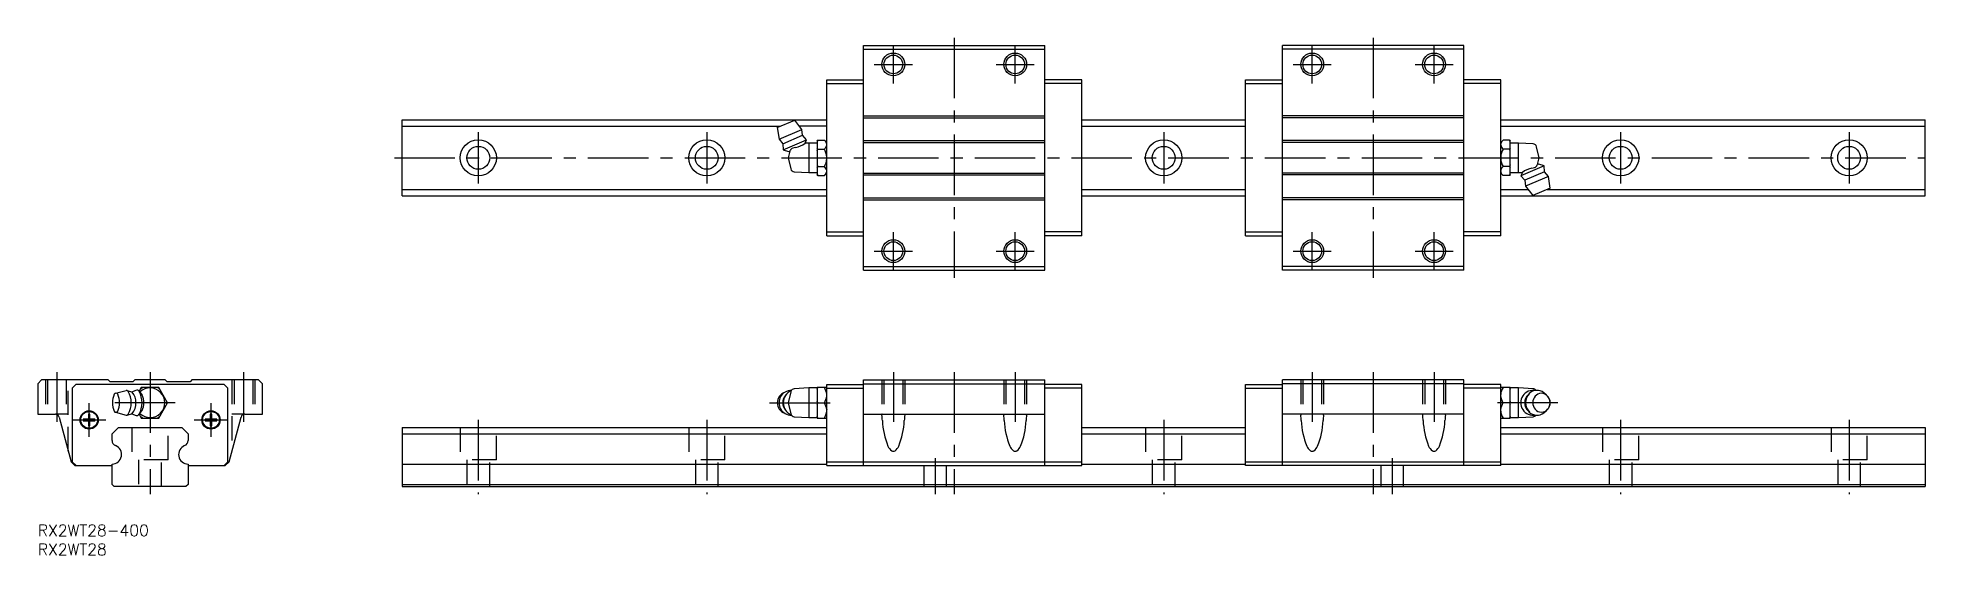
# Model space of a CAD drawing. Extents: x 0 to 496, y -8 to 128.
import ezdxf

# ---------------------------------------------------------------- set-up
doc = ezdxf.new("R2010")
doc.units = 0
doc.header["$LTSCALE"] = 0.5
doc.linetypes.add('CENTER', pattern=[50.8, 31.75, -6.35, 6.35, -6.35])
doc.linetypes.add('DASHED', pattern=[19.05, 12.7, -6.35])
for name, color, linetype in [('MSM_CENTER', 1, 'CENTER'), ('MSM_CONTINUOUS', 7, 'CONTINUOUS'), ('MSM_DASHED', 4, 'DASHED'), ('MSM_NARROW', 5, 'CONTINUOUS'), ('MSM_PART_NUMBER', 7, 'CONTINUOUS')]:
    doc.layers.add(name, color=color, linetype=linetype)
doc.styles.get("Standard").update_dxf_attribs({"font": 'txt.shx', "height": 2, "bigfont": 'bigfont.shx'})

# ---------------------------------------------------------------- blocks, each defined once
blk = doc.blocks.new('*U52')
at = {"layer": 'MSM_PART_NUMBER'}
blk.add_text('RX2WT28-400', height=3, dxfattribs=at).set_placement((0, -3))
blk = doc.blocks.new('*U53')
at = {"layer": 'MSM_PART_NUMBER'}
blk.add_text('RX2WT28', height=3, dxfattribs=at).set_placement((0, -8))

msp = doc.modelspace()

# ---------------------------------------------------------------- linework, layer by layer
at = {"layer": 'MSM_CENTER'}
for p, q in [((224.7, 115.78), (224.7, 125.78)), ((240.7, 127.78), (240.7, 64.78)), ((256.7, 115.78), (256.7, 125.78)), ((334.7, 115.78), (334.7, 125.78)), ((350.7, 127.78), (350.7, 64.78)), ((366.7, 115.78), (366.7, 125.78)), ((219.7, 120.78), (229.7, 120.78)), ((251.7, 120.78), (261.7, 120.78)), ((329.7, 120.78), (339.7, 120.78)), ((361.7, 120.78), (371.7, 120.78)), ((115.7, 103.03), (115.7, 89.53)), ((175.7, 103.03), (175.7, 89.53)), ((295.7, 103.03), (295.7, 89.53)), ((415.7, 103.03), (415.7, 89.53)), ((475.7, 103.03), (475.7, 89.53)), ((93.7, 96.28), (495.7, 96.28)), ((224.7, 66.78), (224.7, 76.78)), ((256.7, 66.78), (256.7, 76.78)), ((334.7, 66.78), (334.7, 76.78)), ((366.7, 66.78), (366.7, 76.78)), ((219.7, 71.78), (229.7, 71.78)), ((251.7, 71.78), (261.7, 71.78)), ((329.7, 71.78), (339.7, 71.78)), ((361.7, 71.78), (371.7, 71.78)), ((5, 40), (5, 27)), ((29.5, 40), (29.5, 8)), ((54, 40), (54, 27)), ((224.7, 40), (224.7, 27)), ((240.7, 40), (240.7, 8)), ((256.7, 40), (256.7, 27)), ((334.7, 40), (334.7, 27)), ((350.7, 40), (350.7, 8)), ((366.7, 40), (366.7, 27)), ((13.5, 23.1), (13.5, 31.9)), ((36.11, 32), (17.6, 32)), ((45.5, 23.1), (45.5, 31.9)), ((192.2, 32), (209.2, 32)), ((399.2, 32), (382.2, 32)), ((9.1, 27.5), (17.9, 27.5)), ((41.1, 27.5), (49.9, 27.5)), ((115.7, 27.5), (115.7, 8)), ((175.7, 27.5), (175.7, 8)), ((295.7, 27.5), (295.7, 8)), ((415.7, 27.5), (415.7, 8)), ((475.7, 27.5), (475.7, 8)), ((235.7, 17.5), (235.7, 8)), ((355.7, 17.5), (355.7, 8))]:
    msp.add_line(p, q, dxfattribs=at)
at = {"layer": 'MSM_CONTINUOUS'}
for p, q in [((216.9, 125.78), (264.5, 125.78)), ((216.9, 66.78), (216.9, 125.78)), ((216.9, 124.78), (264.5, 124.78)), ((264.5, 66.78), (264.5, 125.78)), ((374.5, 125.78), (326.9, 125.78)), ((326.9, 66.78), (326.9, 125.78)), ((374.5, 124.78), (326.9, 124.78)), ((374.5, 66.78), (374.5, 125.78)), ((207.2, 116.73), (216.9, 116.73)), ((207.2, 75.83), (207.2, 116.73)), ((207.2, 115.74), (216.9, 115.74)), ((274.2, 116.73), (264.5, 116.73)), ((274.2, 115.74), (264.5, 115.74)), ((274.2, 75.83), (274.2, 116.73)), ((317.2, 75.83), (317.2, 116.73)), ((317.2, 116.73), (326.9, 116.73)), ((317.2, 115.74), (326.9, 115.74)), ((384.2, 116.73), (374.5, 116.73)), ((384.2, 115.74), (374.5, 115.74)), ((384.2, 75.83), (384.2, 116.73)), ((95.7, 106.28), (207.2, 106.28)), ((95.7, 86.28), (95.7, 106.28)), ((95.7, 104.59), (195.03, 104.59)), ((194.2, 104.24), (198.8, 106.2)), ((194.2, 104.24), (194.67, 101.18)), ((200.68, 103.73), (198.8, 106.2)), ((207.2, 104.59), (200.02, 104.59)), ((216.9, 107.28), (264.5, 107.28)), ((216.9, 106.78), (264.5, 106.78)), ((274.2, 106.28), (317.2, 106.28)), ((274.2, 104.59), (317.2, 104.59)), ((374.5, 107.28), (326.9, 107.28)), ((374.5, 106.78), (326.9, 106.78)), ((384.2, 106.28), (495.7, 106.28)), ((384.2, 104.59), (495.7, 104.59)), ((495.7, 86.28), (495.7, 106.28)), ((194.67, 101.18), (200.68, 103.73)), ((194.67, 101.18), (195.65, 99.97)), ((195.65, 99.97), (200.87, 102.18)), ((195.65, 99.97), (195.77, 98.39)), ((195.77, 98.39), (201.92, 101)), ((200.87, 102.18), (200.68, 103.73)), ((201.92, 101), (200.87, 102.18)), ((201.51, 100.09), (201.92, 101)), ((202.5, 100.15), (201.51, 100.09)), ((204.7, 100.15), (202.5, 100.15)), ((202.5, 100.15), (202.5, 92.4)), ((204.91, 100.89), (204.7, 100.68)), ((204.7, 100.66), (204.91, 100.89)), ((204.7, 100.68), (204.7, 91.88)), ((204.91, 100.89), (206.59, 100.89)), ((207.2, 100.28), (206.59, 100.89)), ((216.9, 100.78), (264.5, 100.78)), ((216.9, 100.28), (264.5, 100.28)), ((374.5, 100.78), (326.9, 100.78)), ((374.5, 100.28), (326.9, 100.28)), ((384.81, 100.89), (384.2, 100.28)), ((386.49, 100.89), (384.81, 100.89)), ((386.7, 100.68), (386.49, 100.89)), ((386.49, 100.89), (386.7, 100.66)), ((386.7, 91.88), (386.7, 100.68)), ((388.9, 100.15), (386.7, 100.15)), ((388.9, 92.4), (388.9, 100.15)), ((392.71, 99.95), (388.9, 100.15)), ((394.3, 96.28), (393.63, 99.18)), ((195.77, 98.39), (197.17, 97.9)), ((197.51, 98.04), (197.1, 96.28)), ((197.1, 96.28), (197.77, 93.37)), ((197.17, 97.9), (197.63, 98.09)), ((204.91, 98.58), (204.7, 98.81)), ((204.7, 98.12), (204.91, 98.58)), ((204.91, 98.58), (206.59, 98.58)), ((386.49, 98.58), (384.81, 98.58)), ((386.7, 98.81), (386.49, 98.58)), ((386.7, 94.43), (386.49, 93.97)), ((394.24, 94.65), (393.77, 94.46)), ((393.89, 94.51), (394.3, 96.28)), ((395.63, 94.16), (394.24, 94.65)), ((198.69, 92.6), (202.5, 92.4)), ((202.5, 92.4), (204.7, 92.4)), ((204.7, 93.74), (204.91, 93.97)), ((204.91, 91.66), (204.7, 91.89)), ((204.7, 91.88), (204.91, 91.66)), ((204.91, 93.97), (206.59, 93.97)), ((204.91, 91.66), (206.59, 91.66)), ((206.59, 91.66), (207.2, 92.28)), ((216.9, 92.28), (264.5, 92.28)), ((216.9, 91.78), (264.5, 91.78)), ((374.5, 92.28), (326.9, 92.28)), ((374.5, 91.78), (326.9, 91.78)), ((384.2, 92.28), (384.81, 91.66)), ((386.49, 93.97), (384.81, 93.97)), ((386.49, 91.66), (384.81, 91.66)), ((386.49, 93.97), (386.7, 93.74)), ((386.7, 91.89), (386.49, 91.66)), ((386.49, 91.66), (386.7, 91.88)), ((386.7, 92.4), (388.9, 92.4)), ((388.9, 92.4), (389.89, 92.46)), ((395.63, 94.16), (389.48, 91.55)), ((389.89, 92.46), (389.48, 91.55)), ((389.48, 91.55), (390.53, 90.37)), ((395.75, 92.58), (390.53, 90.37)), ((390.53, 90.37), (390.73, 88.82)), ((396.73, 91.37), (390.73, 88.82)), ((395.75, 92.58), (395.63, 94.16)), ((396.73, 91.37), (395.75, 92.58)), ((397.2, 88.31), (396.73, 91.37)), ((95.7, 87.96), (207.2, 87.96)), ((95.7, 86.28), (207.2, 86.28)), ((216.9, 85.78), (264.5, 85.78)), ((216.9, 85.28), (264.5, 85.28)), ((274.2, 87.96), (317.2, 87.96)), ((274.2, 86.28), (317.2, 86.28)), ((374.5, 85.78), (326.9, 85.78)), ((374.5, 85.28), (326.9, 85.28)), ((384.2, 87.96), (391.38, 87.96)), ((384.2, 87.96), (391.38, 87.96)), ((384.2, 86.28), (495.7, 86.28)), ((390.73, 88.82), (392.6, 86.35)), ((397.2, 88.31), (392.6, 86.35)), ((396.38, 87.96), (495.7, 87.96)), ((207.2, 76.82), (216.9, 76.82)), ((207.2, 75.83), (216.9, 75.83)), ((274.2, 76.82), (264.5, 76.82)), ((274.2, 75.83), (264.5, 75.83)), ((317.2, 76.82), (326.9, 76.82)), ((317.2, 75.83), (326.9, 75.83)), ((384.2, 76.82), (374.5, 76.82)), ((384.2, 75.83), (374.5, 75.83)), ((216.9, 67.78), (264.5, 67.78)), ((216.9, 66.78), (264.5, 66.78)), ((374.5, 67.78), (326.9, 67.78)), ((374.5, 66.78), (326.9, 66.78)), ((1, 38), (0, 37)), ((0, 37), (0, 29)), ((18.5, 38), (1, 38)), ((10.04, 36.8), (9.05, 35.81)), ((9.05, 35.81), (9.05, 16.5)), ((48.96, 36.8), (10.04, 36.8)), ((19, 37.5), (18.5, 38)), ((25, 37.5), (19, 37.5)), ((20.42, 34.48), (23.18, 35.24)), ((23.48, 35.24), (24.84, 34.82)), ((24.7, 34.86), (25.89, 35.3)), ((25.5, 38), (25, 37.5)), ((33.5, 38), (25.5, 38)), ((26.56, 35.11), (27.41, 34.01)), ((27.19, 35.99), (26.63, 35.02)), ((31.81, 35.99), (27.19, 35.99)), ((34.11, 32), (31.81, 35.99)), ((34, 37.5), (33.5, 38)), ((40, 37.5), (34, 37.5)), ((40.5, 38), (40, 37.5)), ((58, 38), (40.5, 38)), ((49.95, 35.81), (48.96, 36.8)), ((49.95, 16.5), (49.95, 35.81)), ((59, 37), (58, 38)), ((59, 29), (59, 37)), ((197.77, 34.9), (197.1, 32)), ((202.5, 35.88), (198.69, 35.68)), ((204.7, 35.88), (202.5, 35.88)), ((202.5, 35.88), (202.5, 28.13)), ((204.7, 35.99), (204.7, 28)), ((207.2, 35.99), (204.7, 35.99)), ((204.7, 35.59), (204.91, 35.99)), ((207.2, 36.8), (216.9, 36.8)), ((207.2, 15.5), (207.2, 36.8)), ((207.2, 35.81), (216.9, 35.81)), ((216.9, 38), (264.5, 38)), ((216.9, 15.5), (216.9, 38)), ((216.9, 37), (264.5, 37)), ((264.5, 15.5), (264.5, 38)), ((274.2, 36.8), (264.5, 36.8)), ((274.2, 35.81), (264.5, 35.81)), ((274.2, 15.5), (274.2, 36.8)), ((317.2, 15.5), (317.2, 36.8)), ((317.2, 36.8), (326.9, 36.8)), ((317.2, 35.81), (326.9, 35.81)), ((326.9, 15.5), (326.9, 38)), ((374.5, 38), (326.9, 38)), ((374.5, 37), (326.9, 37)), ((374.5, 15.5), (374.5, 38)), ((384.2, 36.8), (374.5, 36.8)), ((384.2, 35.81), (374.5, 35.81)), ((384.2, 15.5), (384.2, 36.8)), ((386.7, 35.99), (384.2, 35.99)), ((386.49, 35.99), (386.7, 35.59)), ((386.7, 28), (386.7, 35.99)), ((388.9, 35.88), (386.7, 35.88)), ((388.9, 28.13), (388.9, 35.88)), ((392.71, 35.68), (388.9, 35.88)), ((26.56, 28.89), (27.41, 29.99)), ((31.81, 28), (34.11, 32)), ((197.1, 32), (197.77, 29.1)), ((204.91, 32), (204.7, 32.4)), ((204.7, 31.6), (204.91, 32)), ((204.91, 32), (206.59, 32)), ((207.2, 30.2), (207.2, 30.18)), ((386.49, 32), (384.81, 32)), ((386.7, 32.4), (386.49, 32)), ((386.49, 32), (386.7, 31.6)), ((391.72, 34.43), (391.4, 34.11)), ((391.4, 29.89), (391.72, 29.57)), ((396.27, 34.01), (395.52, 34.62)), ((395.52, 29.38), (396.27, 29.99)), ((0, 29), (4.63, 29)), ((5.6, 28.26), (8.75, 16.5)), ((13.3, 27.7), (11.97, 27.7)), ((11.97, 27.3), (13.3, 27.3)), ((13.3, 29.03), (13.3, 27.7)), ((13.3, 27.3), (13.3, 25.97)), ((13.7, 27.7), (13.7, 29.03)), ((15.03, 27.7), (13.7, 27.7)), ((13.7, 25.97), (13.7, 27.3)), ((13.7, 27.3), (15.03, 27.3)), ((19.5, 23.82), (21.18, 25.5)), ((20.42, 29.52), (23.18, 28.76)), ((21.18, 25.5), (37.82, 25.5)), ((23.48, 28.76), (24.84, 29.18)), ((24.7, 29.14), (25.89, 28.7)), ((26.63, 28.98), (27.19, 28)), ((27.19, 28), (31.81, 28)), ((37.82, 25.5), (39.5, 23.82)), ((45.3, 27.7), (43.97, 27.7)), ((43.97, 27.3), (45.3, 27.3)), ((45.3, 29.03), (45.3, 27.7)), ((45.3, 27.3), (45.3, 25.97)), ((45.7, 27.7), (45.7, 29.03)), ((47.03, 27.7), (45.7, 27.7)), ((45.7, 27.3), (47.03, 27.3)), ((45.7, 25.97), (45.7, 27.3)), ((50.25, 16.5), (53.4, 28.26)), ((54.37, 29), (59, 29)), ((95.7, 25.5), (95.7, 10)), ((95.7, 25.5), (207.2, 25.5)), ((198.69, 28.32), (202.5, 28.13)), ((202.5, 28.13), (204.7, 28.13)), ((204.91, 28), (204.7, 28.41)), ((204.7, 28), (207.2, 28)), ((216.9, 29), (264.5, 29)), ((274.2, 25.5), (317.2, 25.5)), ((374.5, 29), (326.9, 29)), ((384.2, 28), (386.7, 28)), ((384.2, 25.5), (495.7, 25.5)), ((386.7, 28.41), (386.49, 28)), ((386.7, 28.13), (388.9, 28.13)), ((388.9, 28.13), (392.71, 28.32)), ((495.7, 25.5), (495.7, 10)), ((19.5, 22.14), (19.5, 23.82)), ((39.5, 23.82), (39.5, 22.14)), ((95.7, 23.82), (207.2, 23.82)), ((274.2, 23.82), (317.2, 23.82)), ((384.2, 23.82), (495.7, 23.82)), ((8.75, 16.5), (9.75, 15.5)), ((9.05, 16.5), (10.05, 15.5)), ((9.75, 15.5), (19.5, 15.5)), ((19.5, 10.6), (19.5, 15.93)), ((39.5, 15.93), (39.5, 10.6)), ((39.5, 15.5), (49.25, 15.5)), ((48.95, 15.5), (49.95, 16.5)), ((49.25, 15.5), (50.25, 16.5)), ((95.7, 15.93), (207.2, 15.93)), ((207.2, 16.5), (274.2, 16.5)), ((207.2, 15.5), (274.2, 15.5)), ((274.2, 15.93), (317.2, 15.93)), ((317.2, 16.5), (384.2, 16.5)), ((384.2, 15.5), (317.2, 15.5)), ((384.2, 15.93), (495.7, 15.93)), ((20.1, 10), (19.5, 10.6)), ((38.9, 10), (20.1, 10)), ((39.5, 10.6), (38.9, 10)), ((95.7, 10.6), (495.7, 10.6)), ((95.7, 10), (495.7, 10))]:
    msp.add_line(p, q, dxfattribs=at)
for centre, radius in [((224.7, 120.78), 2.46), ((256.7, 120.78), 2.46), ((334.7, 120.78), 2.46), ((366.7, 120.78), 2.46), ((115.7, 96.28), 4.75), ((115.7, 96.28), 3), ((175.7, 96.28), 4.75), ((175.7, 96.28), 3), ((295.7, 96.28), 4.75), ((295.7, 96.28), 3), ((415.7, 96.28), 4.75), ((415.7, 96.28), 3), ((475.7, 96.28), 4.75), ((475.7, 96.28), 3), ((224.7, 71.78), 2.46), ((256.7, 71.78), 2.46), ((334.7, 71.78), 2.46), ((366.7, 71.78), 2.46), ((13.5, 27.5), 2.4), ((45.5, 27.5), 2.4), ((13.5, 27.5), 2.2), ((45.5, 27.5), 2.2)]:
    msp.add_circle(centre, radius, dxfattribs=at)
for centre, radius, start, end in [((197.36, 105.94), 7.17, 283.3701, 305.3794), ((204.76, 98.98), 2.65, 29.7819, 46.2075), ((204.85, 100.41), 2.52, 313.5104, 332.3629), ((205.99, 99.7), 1.22, 6.5411, 29.2403), ((206.08, 99.75), 1.13, 333.1506, 354.166), ((385.32, 99.72), 1.13, 153.1506, 174.166), ((385.95, 99.95), 1.77, 190.096, 230.304), ((386.55, 99.06), 2.52, 133.5104, 152.3629), ((392.66, 98.95), 1, 13, 87), ((198.57, 97.88), 0.956, 105.3988, 166.8653), ((199.39, 95.79), 3.2, 96.679, 109.6393), ((211.74, 97.39), 7.64, 202.8152, 206.6361), ((201.78, 96.04), 5.44, 4.5825, 27.8682), ((202.27, 96.37), 4.94, 330.9471, 356.6022), ((389.13, 96.18), 4.94, 150.9471, 176.6022), ((389.62, 96.51), 5.44, 184.5825, 207.8682), ((379.66, 95.16), 7.64, 22.8152, 26.6361), ((392.84, 94.67), 0.956, 285.3988, 346.8653), ((198.75, 93.6), 1, 193, 267), ((205.46, 92.6), 1.77, 10.096, 50.304), ((204.85, 93.49), 2.52, 313.5104, 332.3629), ((206.08, 92.83), 1.13, 333.1506, 354.166), ((385.32, 92.8), 1.13, 153.1506, 174.166), ((385.41, 92.85), 1.22, 186.5411, 209.2403), ((386.55, 92.14), 2.52, 133.5104, 152.3629), ((386.64, 93.57), 2.65, 209.7819, 226.2075), ((394.05, 86.61), 7.17, 103.3701, 125.3794), ((392.02, 96.76), 3.2, 276.679, 289.6393), ((23.32, 34.73), 0.525, 29.5122, 105.3259), ((18.49, 32), 6.08, 330.505, 29.495), ((21.16, 32), 4.63, 322.579, 37.421), ((26.1, 34.75), 0.589, 27.8192, 110.3634), ((20.97, 32), 6.41, 331.842, 28.158), ((29.5, 32), 3.88, 226.0602, 133.9398), ((29.5, 32), 4.4, 114.7758, 125.2242), ((29.5, 32), 4.4, 54.7758, 65.2242), ((197.08, 32), 2.87, 108.8608, 251.1392), ((197.92, 32), 3.25, 89.9527, 270.0473), ((199.21, 32), 3.44, 112.8703, 247.1297), ((198.75, 34.68), 1, 93, 167), ((203.03, 33.79), 4.19, 5.281, 31.8664), ((388.37, 33.79), 4.19, 148.1336, 174.719), ((392.76, 32), 3.28, 79.9989, 279.9811), ((393.72, 32.44), 2.82, 50.5115, 135.1711), ((392.66, 34.68), 1, 34.8776, 87), ((24.69, 32), 5.1, 154.2008, 205.7992), ((20.55, 34.01), 0.495, 25.5518, 154.4482), ((20.55, 29.99), 0.495, 205.5521, 334.4479), ((16.41, 32), 5.1, 334.2008, 25.7992), ((23.35, 32), 4.53, 333.67, 26.33), ((29.5, 32), 4.4, 354.7758, 5.2242), ((198.68, 32), 3.03, 137.3434, 222.6566), ((203.15, 34.17), 4.06, 327.7209, 354.9534), ((203.15, 29.83), 4.06, 5.0466, 32.2791), ((203.03, 30.21), 4.19, 328.1336, 354.719), ((388.24, 34.17), 4.06, 184.8562, 212.2911), ((388.24, 29.83), 4.06, 147.7089, 175.1438), ((388.37, 30.21), 4.19, 185.281, 211.8664), ((393.53, 32), 3, 135.3097, 224.6903), ((394.18, 32), 3.45, 135.3097, 224.6903), ((395.11, 32), 2.51, 94.7406, 265.2594), ((394.69, 32), 2.51, 274.7406, 85.2594), ((394.57, 32), 2.63, 310.355, 49.645), ((4.63, 28), 1, 15, 90), ((13.5, 27.5), 1.54, 172.5379, 187.4621), ((13.5, 27.5), 1.54, 82.5379, 97.4621), ((13.5, 27.5), 1.54, 262.5379, 277.4621), ((13.5, 27.5), 1.54, 352.5379, 7.4621), ((23.32, 29.27), 0.525, 254.6741, 330.4878), ((26.1, 29.25), 0.589, 249.6365, 332.1807), ((29.5, 32), 4.4, 234.7758, 245.2242), ((29.5, 32), 4.4, 294.7758, 305.2242), ((45.5, 27.5), 1.54, 172.5379, 187.4621), ((45.5, 27.5), 1.54, 82.5379, 97.4621), ((45.5, 27.5), 1.54, 262.5379, 277.4621), ((45.5, 27.5), 1.54, 352.5379, 7.4621), ((54.37, 28), 1, 90, 165), ((198.75, 29.32), 1, 193, 267), ((221.74, 28.97), 0.0374, 113.0915, 193.9387), ((222.84, 28.93), 1.14, 178.5691, 188.9987), ((197.97, 26.23), 23.88, 2.6023, 6.0632), ((242.01, 28.21), 20.2, 182.5375, 201.9526), ((207.39, 28.21), 20.2, 338.0474, 357.4625), ((251.43, 26.23), 23.88, 173.9368, 177.3977), ((227.66, 28.97), 0.0374, 346.0613, 66.9085), ((226.56, 28.93), 1.14, 351.0013, 1.4309), ((253.74, 28.97), 0.0374, 113.0915, 193.9387), ((254.84, 28.93), 1.14, 178.5691, 188.9987), ((229.97, 26.23), 23.88, 2.6023, 6.0632), ((274.01, 28.21), 20.2, 182.5375, 201.9526), ((239.39, 28.21), 20.2, 338.0474, 357.4625), ((283.43, 26.23), 23.88, 173.9368, 177.3977), ((259.66, 28.97), 0.0374, 346.0613, 66.9085), ((258.56, 28.93), 1.14, 351.0013, 1.4309), ((331.74, 28.97), 0.0374, 113.0915, 193.9387), ((332.84, 28.93), 1.14, 178.5691, 188.9987), ((307.97, 26.23), 23.88, 2.6023, 6.0632), ((352.01, 28.21), 20.2, 182.5375, 201.9526), ((317.39, 28.21), 20.2, 338.0474, 357.4625), ((361.43, 26.23), 23.88, 173.9368, 177.3977), ((337.66, 28.97), 0.0374, 346.0613, 66.9085), ((336.56, 28.93), 1.14, 351.0013, 1.4309), ((363.74, 28.97), 0.0374, 113.0915, 193.9387), ((364.84, 28.93), 1.14, 178.5691, 188.9987), ((339.97, 26.23), 23.88, 2.6023, 6.0632), ((384.01, 28.21), 20.2, 182.5375, 201.9526), ((349.39, 28.21), 20.2, 338.0474, 357.4625), ((393.43, 26.23), 23.88, 173.9368, 177.3977), ((369.66, 28.97), 0.0374, 346.0613, 66.9085), ((368.56, 28.93), 1.14, 351.0013, 1.4309), ((393.72, 31.56), 2.82, 224.8289, 309.4885), ((392.66, 29.32), 1, 273, 325.1224), ((21, 22.14), 1.5, 180, 247.9757), ((19.5, 18.43), 2.5, 270, 67.9757), ((39.5, 18.43), 2.5, 112.0243, 270), ((38, 22.14), 1.5, 292.0243, 0), ((225.85, 21.7), 2.78, 202.1955, 235.2021), ((223.56, 21.7), 2.78, 304.7979, 337.8045), ((257.85, 21.7), 2.78, 202.1955, 235.2021), ((255.56, 21.7), 2.78, 304.7979, 337.8045), ((335.85, 21.7), 2.78, 202.1955, 235.2021), ((333.56, 21.7), 2.78, 304.7979, 337.8045), ((367.85, 21.7), 2.78, 202.1955, 235.2021), ((365.56, 21.7), 2.78, 304.7979, 337.8045), ((224.7, 20.16), 0.862, 239.0824, 300.9176), ((256.7, 20.16), 0.862, 239.0824, 300.9176), ((334.7, 20.16), 0.862, 239.0824, 300.9176), ((366.7, 20.16), 0.862, 239.0824, 300.9176)]:
    msp.add_arc(centre, radius, start, end, dxfattribs=at)
at = {"layer": 'MSM_DASHED'}
for p, q in [((2, 38), (2, 29)), ((2.54, 38), (2.54, 29)), ((7.46, 38), (7.46, 29)), ((8, 19.3), (8, 38)), ((51, 38), (51, 19.3)), ((51.54, 38), (51.54, 29)), ((56.46, 38), (56.46, 29)), ((57, 38), (57, 29)), ((221.7, 38), (221.7, 29)), ((222.24, 38), (222.24, 29)), ((227.16, 38), (227.16, 29)), ((227.7, 38), (227.7, 29)), ((253.7, 38), (253.7, 29)), ((254.24, 38), (254.24, 29)), ((259.16, 38), (259.16, 29)), ((259.7, 38), (259.7, 29)), ((331.7, 38), (331.7, 29)), ((332.24, 38), (332.24, 29)), ((337.16, 38), (337.16, 29)), ((337.7, 38), (337.7, 29)), ((363.7, 38), (363.7, 29)), ((364.24, 38), (364.24, 29)), ((369.16, 38), (369.16, 29)), ((369.7, 38), (369.7, 29)), ((8, 29), (4.63, 29)), ((24.75, 25.5), (24.75, 17)), ((34.25, 17), (34.25, 25.5)), ((54.37, 29), (51, 29)), ((110.95, 25.5), (110.95, 17)), ((120.45, 17), (120.45, 25.5)), ((170.95, 25.5), (170.95, 17)), ((180.45, 17), (180.45, 25.5)), ((290.95, 25.5), (290.95, 17)), ((300.45, 17), (300.45, 25.5)), ((410.95, 25.5), (410.95, 17)), ((420.45, 17), (420.45, 25.5)), ((470.95, 25.5), (470.95, 17)), ((480.45, 17), (480.45, 25.5)), ((34.25, 17), (24.75, 17)), ((26.5, 17), (26.5, 10)), ((32.5, 10), (32.5, 17)), ((120.45, 17), (110.95, 17)), ((112.7, 17), (112.7, 10)), ((118.7, 10), (118.7, 17)), ((180.45, 17), (170.95, 17)), ((172.7, 17), (172.7, 10)), ((178.7, 10), (178.7, 17)), ((232.7, 15.5), (232.7, 10)), ((238.7, 10), (238.7, 15.5)), ((300.45, 17), (290.95, 17)), ((292.7, 17), (292.7, 10)), ((298.7, 10), (298.7, 17)), ((352.7, 15.5), (352.7, 10)), ((358.7, 10), (358.7, 15.5)), ((420.45, 17), (410.95, 17)), ((412.7, 17), (412.7, 10)), ((418.7, 10), (418.7, 17)), ((480.45, 17), (470.95, 17)), ((472.7, 17), (472.7, 10)), ((478.7, 10), (478.7, 17))]:
    msp.add_line(p, q, dxfattribs=at)
at = {"layer": 'MSM_NARROW'}
for centre in [(224.7, 120.78), (256.7, 120.78), (334.7, 120.78), (366.7, 120.78), (224.7, 71.78), (256.7, 71.78), (334.7, 71.78), (366.7, 71.78)]:
    msp.add_circle(centre, 3, dxfattribs=at)

# ---------------------------------------------------------------- block references
at = {"layer": 'MSM_CONTINUOUS'}
for name in ['*U52', '*U53']:
    msp.add_blockref(name, (0, 0), dxfattribs=at)

doc.saveas('drawing.dxf')
